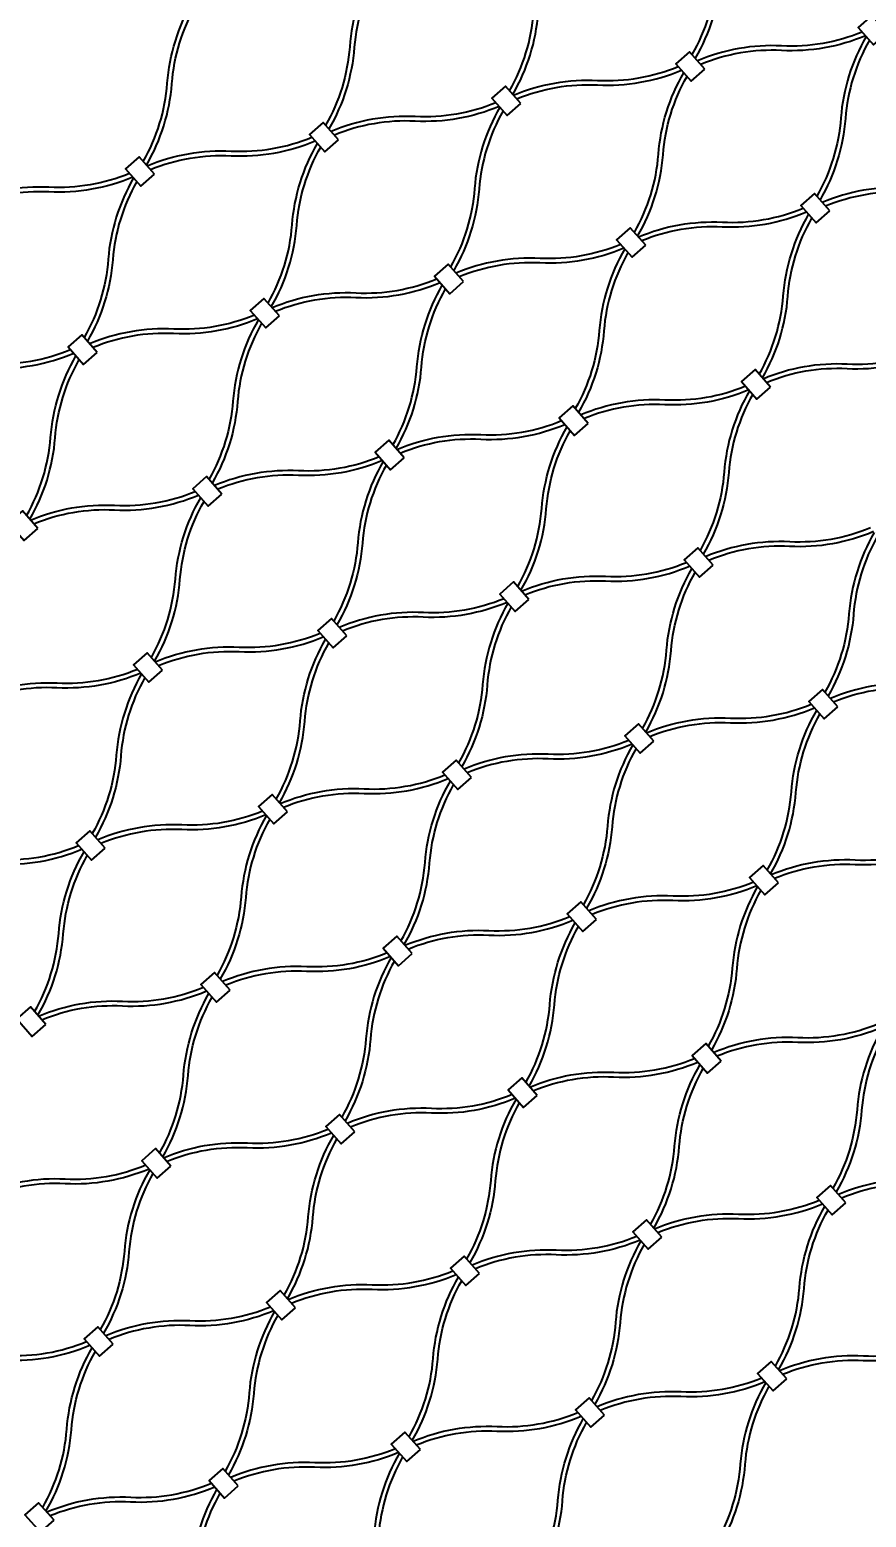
# Model space of a CAD drawing. Header units: millimetres. Extents: x 832728086 to 834530684, y 817551485 to 818349469.
# Drawn here: x 834423199.6 to 834423475.2, y 817821144.7 to 817821635 of the extents above; entities that cross this region are included whole.
import ezdxf

# ---------------------------------------------------------------- set-up
doc = ezdxf.new("R2010")
doc.units = ezdxf.units.MM
doc.header["$LTSCALE"] = 100
doc.layers.add('DLN030_2', color=1, linetype='Continuous')
doc.layers.add('mesh- l', color=8, linetype='Continuous')
doc.styles.add('Swis721tBT', font='swissl.ttf')
doc.dimstyles.new('INTDIM350', dxfattribs={"dimtxt": 350, "dimasz": 200, "dimexe": 100, "dimexo": 150, "dimgap": 100, "dimtad": 1, "dimdec": 0, "dimzin": 9, "dimdsep": 46, "dimtxsty": 'Swis721tBT', "dimblk": 'OPEN30', "dimcen": -125, "dimclrd": 256, "dimclre": 256, "dimclrt": 2, "dimaunit": 1, "dimadec": 1, "dimazin": 0, "dimtfac": 0.444444, "dimtdec": 0, "dimtix": 1, "dimtmove": 2, "dimatfit": 3, "dimldrblk": 'OPEN30', "dimfxl": 0, "dimtolj": 1, "dimlwd": -1, "dimlwe": -1, "dimarcsym": 0})

# ---------------------------------------------------------------- blocks, each defined once
blk = doc.blocks.new('*D78')
at = {"layer": 'Defpoints', "color": 0}
for p in [(834424049.48, 817822695.36), (834423456.84, 817822182.7, 0.01), (834424222.84, 817821297.19, 0.01)]:
    blk.add_point(p, dxfattribs=at)
at = {"layer": 'DLN030_2', "linetype": 'Continuous'}
for p, q in [((834423570.28, 817822280.84), (834424125.11, 817822760.78)), ((834424815.48, 817821809.84), (834424049.48, 817822695.36)), ((834424336.28, 817821395.32), (834424891.11, 817821875.26))]:
    blk.add_line(p, q, dxfattribs=at)
at = {"layer": 'DLN030_2', "color": 2, "insert": (834424288.83, 817822128.34), "char_height": 175, "attachment_point": 5, "rotation": 130.8608, "style": 'Swis721tBT'}
blk.add_mtext('\\A1;1100 MIN.', dxfattribs=at)
blk = doc.blocks.new('_Open30')
at = {"color": 0, "linetype": 'ByBlock', "lineweight": -2}
for p, q in [((-1, 0.2679), (0, 0)), ((0, 0), (-1, -0.2679)), ((0, 0), (-1, 0))]:
    blk.add_line(p, q, dxfattribs=at)

msp = doc.modelspace()

# ---------------------------------------------------------------- linework, layer by layer
at = {"layer": 'mesh- l'}
for points in [[(834423434.0961, 817821679.4973, 0.05643381), (834423428.4045, 817821666.5513, 0.05608633), (834423425.7417, 817821652.6612, -0.05520174), (834423423.2086, 817821639.3201, -0.05548959), (834423417.8111, 817821626.8604)], [(834423435.1629, 817821678.2851, 0.05541212), (834423429.779, 817821665.837, 0.05509445), (834423427.2517, 817821652.511, -0.0561917), (834423424.5831, 817821638.6059, -0.05650781), (834423418.8777, 817821625.6484)], [(834423357.7299, 817821614.9058, 0.05541212), (834423363.1138, 817821627.354, 0.05509445), (834423365.6411, 817821640.6799, -0.0561917), (834423368.3097, 817821654.5851, -0.05650781), (834423374.0151, 817821667.5425)], [(834423358.7967, 817821613.6936, 0.05643381), (834423364.4883, 817821626.6396, 0.05608633), (834423367.1511, 817821640.5298, -0.05520174), (834423369.6842, 817821653.8708, -0.05548959), (834423375.0817, 817821666.3305)], [(834423313.4029, 817821656.1913, 0.05643381), (834423307.7113, 817821643.2453, 0.05608633), (834423305.0485, 817821629.3551, -0.05520174), (834423302.5154, 817821616.0141, -0.05548959), (834423297.1179, 817821603.5544)], [(834423314.4697, 817821654.9791, 0.05541212), (834423309.0858, 817821642.5309, 0.05509445), (834423306.5585, 817821629.205, -0.0561917), (834423303.8899, 817821615.2998, -0.05650781), (834423298.1845, 817821602.3424)], [(834423237.0367, 817821591.5998, 0.05541212), (834423242.4206, 817821604.0479, 0.05509445), (834423244.9479, 817821617.3739, -0.0561917), (834423247.6165, 817821631.279, -0.05650781), (834423253.3219, 817821644.2365)], [(834423238.1035, 817821590.3876, 0.05643381), (834423243.7951, 817821603.3336, 0.05608633), (834423246.4579, 817821617.2237, -0.05520174), (834423248.991, 817821630.5648, -0.05548959), (834423254.3885, 817821643.0245)], [(834423473.919, 817821634.2479, -0.05541212), (834423460.8877, 817821630.4892, -0.05509445), (834423447.3486, 817821629.6756, 0.0561917), (834423433.2171, 817821628.7953, 0.05650781), (834423419.6397, 817821624.7825)], [(834423474.9858, 817821633.0357, -0.05643381), (834423461.4215, 817821629.0351, -0.05608633), (834423447.3057, 817821628.1588, 0.05520174), (834423433.7509, 817821627.3413, 0.05548959), (834423420.7063, 817821623.5706)], [(834423475.2166, 817821632.7734, 0.05643381), (834423469.525, 817821619.8274, 0.05608633), (834423466.8623, 817821605.9373, -0.05520174), (834423464.3292, 817821592.5962, -0.05548959), (834423458.9316, 817821580.1365)], [(834423476.2834, 817821631.5612, 0.05541212), (834423470.8995, 817821619.1131, 0.05509445), (834423468.3722, 817821605.7871, -0.0561917), (834423465.7036, 817821591.882, -0.05650781), (834423459.9982, 817821578.9246)], [(834423359.0275, 817821613.4314, -0.05643381), (834423372.5918, 817821617.432, -0.05608633), (834423386.7077, 817821618.3083, 0.05520174), (834423400.2625, 817821619.1257, 0.05548959), (834423413.307, 817821622.8964)], [(834423360.0944, 817821612.2192, -0.05541212), (834423373.1257, 817821615.9778, -0.05509445), (834423386.6648, 817821616.7914, 0.0561917), (834423400.7963, 817821617.6717, 0.05650781), (834423414.3736, 817821621.6845)], [(834423398.8504, 817821568.1819, 0.05541212), (834423404.2343, 817821580.6301, 0.05509445), (834423406.7616, 817821593.956, -0.0561917), (834423409.4303, 817821607.8612, -0.05650781), (834423415.1356, 817821620.8186)], [(834423399.9173, 817821566.9697, 0.05643381), (834423405.6089, 817821579.9158, 0.05608633), (834423408.2716, 817821593.8059, -0.05520174), (834423410.8047, 817821607.147, -0.05548959), (834423416.2022, 817821619.6067)], [(834423353.2258, 817821610.9419, -0.05541212), (834423340.1945, 817821607.1832, -0.05509445), (834423326.6554, 817821606.3696, 0.0561917), (834423312.5239, 817821605.4893, 0.05650781), (834423298.9465, 817821601.4765)], [(834423354.2926, 817821609.7296, -0.05643381), (834423340.7283, 817821605.7291, -0.05608633), (834423326.6125, 817821604.8528, 0.05520174), (834423313.0577, 817821604.0353, 0.05548959), (834423300.0131, 817821600.2646)], [(834423354.5234, 817821609.4674, 0.05643381), (834423348.8318, 817821596.5214, 0.05608633), (834423346.1691, 817821582.6312, -0.05520174), (834423343.636, 817821569.2902, -0.05548959), (834423338.2384, 817821556.8305)], [(834423355.5902, 817821608.2552, 0.05541212), (834423350.2063, 817821595.8071, 0.05509445), (834423347.679, 817821582.4811, -0.0561917), (834423345.0104, 817821568.5759, -0.05650781), (834423339.305, 817821555.6185)], [(834423238.3343, 817821590.1253, -0.05643381), (834423251.8986, 817821594.1259, -0.05608633), (834423266.0145, 817821595.0022, 0.05520174), (834423279.5693, 817821595.8197, 0.05548959), (834423292.6138, 817821599.5904)], [(834423239.4012, 817821588.9131, -0.05541212), (834423252.4325, 817821592.6718, -0.05509445), (834423265.9716, 817821593.4854, 0.0561917), (834423280.1031, 817821594.3657, 0.05650781), (834423293.6804, 817821598.3785)], [(834423278.1572, 817821544.8759, 0.05541212), (834423283.5411, 817821557.324, 0.05509445), (834423286.0684, 817821570.65, -0.0561917), (834423288.7371, 817821584.5551, -0.05650781), (834423294.4424, 817821597.5126)], [(834423279.2241, 817821543.6637, 0.05643381), (834423284.9157, 817821556.6097, 0.05608633), (834423287.5784, 817821570.4998, -0.05520174), (834423290.1115, 817821583.8409, -0.05548959), (834423295.509, 817821596.3006)], [(834423232.5326, 817821587.6358, -0.05541212), (834423219.5013, 817821583.8772, -0.05509445), (834423205.9622, 817821583.0635, 0.0561917), (834423191.8307, 817821582.1833, 0.05650781), (834423178.2534, 817821578.1705)], [(834423515.0395, 817821587.524, -0.05541212), (834423502.0082, 817821583.7653, -0.05509445), (834423488.4691, 817821582.9517, 0.0561917), (834423474.3376, 817821582.0715, 0.05650781), (834423460.7603, 817821578.0587)], [(834423233.5994, 817821586.4236, -0.05643381), (834423220.0351, 817821582.423, -0.05608633), (834423205.9193, 817821581.5467, 0.05520174), (834423192.3645, 817821580.7292, 0.05548959), (834423179.3199, 817821576.9586)], [(834423233.8302, 817821586.1614, 0.05643381), (834423228.1386, 817821573.2153, 0.05608633), (834423225.4759, 817821559.3252, -0.05520174), (834423222.9428, 817821545.9841, -0.05548959), (834423217.5452, 817821533.5244)], [(834423234.897, 817821584.9492, 0.05541212), (834423229.5131, 817821572.501, 0.05509445), (834423226.9858, 817821559.1751, -0.0561917), (834423224.3172, 817821545.2699, -0.05650781), (834423218.6118, 817821532.3125)], [(834423516.1063, 817821586.3118, -0.05643381), (834423502.5421, 817821582.3112, -0.05608633), (834423488.4262, 817821581.4349, 0.05520174), (834423474.8714, 817821580.6174, 0.05548959), (834423461.8269, 817821576.8467)], [(834423400.148, 817821566.7075, -0.05643381), (834423413.7123, 817821570.7081, -0.05608633), (834423427.8282, 817821571.5844, 0.05520174), (834423441.383, 817821572.4018, 0.05548959), (834423454.4275, 817821576.1725)], [(834423401.2149, 817821565.4953, -0.05541212), (834423414.2462, 817821569.2539, -0.05509445), (834423427.7853, 817821570.0675, 0.0561917), (834423441.9168, 817821570.9478, 0.05650781), (834423455.4941, 817821574.9606)], [(834423439.9709, 817821521.458, 0.05541212), (834423445.3549, 817821533.9062, 0.05509445), (834423447.8821, 817821547.2321, -0.0561917), (834423450.5508, 817821561.1373, -0.05650781), (834423456.2562, 817821574.0947)], [(834423441.0378, 817821520.2458, 0.05643381), (834423446.7294, 817821533.1919, 0.05608633), (834423449.3921, 817821547.082, -0.05520174), (834423451.9252, 817821560.4231, -0.05548959), (834423457.3228, 817821572.8828)], [(834423394.3463, 817821564.218, -0.05541212), (834423381.315, 817821560.4593, -0.05509445), (834423367.7759, 817821559.6457, 0.0561917), (834423353.6444, 817821558.7654, 0.05650781), (834423340.0671, 817821554.7526)], [(834423395.4131, 817821563.0057, -0.05643381), (834423381.8489, 817821559.0052, -0.05608633), (834423367.733, 817821558.1289, 0.05520174), (834423354.1782, 817821557.3114, 0.05548959), (834423341.1337, 817821553.5407)], [(834423395.6439, 817821562.7435, 0.05643381), (834423389.9523, 817821549.7975, 0.05608633), (834423387.2896, 817821535.9074, -0.05520174), (834423384.7565, 817821522.5663, -0.05548959), (834423379.3589, 817821510.1066)], [(834423396.7108, 817821561.5313, 0.05541212), (834423391.3268, 817821549.0832, 0.05509445), (834423388.7996, 817821535.7572, -0.0561917), (834423386.1309, 817821521.8521, -0.05650781), (834423380.4255, 817821508.8946)], [(834423279.4548, 817821543.4015, -0.05643381), (834423293.0191, 817821547.402, -0.05608633), (834423307.135, 817821548.2783, 0.05520174), (834423320.6898, 817821549.0958, 0.05548959), (834423333.7343, 817821552.8665)], [(834423280.5217, 817821542.1892, -0.05541212), (834423293.553, 817821545.9479, -0.05509445), (834423307.0921, 817821546.7615, 0.0561917), (834423321.2236, 817821547.6418, 0.05650781), (834423334.8009, 817821551.6546)], [(834423319.2777, 817821498.152, 0.05541212), (834423324.6617, 817821510.6002, 0.05509445), (834423327.1889, 817821523.9261, -0.0561917), (834423329.8576, 817821537.8313, -0.05650781), (834423335.563, 817821550.7887)], [(834423320.3446, 817821496.9398, 0.05643381), (834423326.0362, 817821509.8858, 0.05608633), (834423328.6989, 817821523.776, -0.05520174), (834423331.232, 817821537.117, -0.05548959), (834423336.6296, 817821549.5767)], [(834423273.6531, 817821540.9119, -0.05541212), (834423260.6218, 817821537.1533, -0.05509445), (834423247.0827, 817821536.3397, 0.0561917), (834423232.9512, 817821535.4594, 0.05650781), (834423219.3739, 817821531.4466)], [(834423274.7199, 817821539.6997, -0.05643381), (834423261.1557, 817821535.6991, -0.05608633), (834423247.0398, 817821534.8228, 0.05520174), (834423233.485, 817821534.0054, 0.05548959), (834423220.4405, 817821530.2347)], [(834423274.9507, 817821539.4375, 0.05643381), (834423269.2591, 817821526.4915, 0.05608633), (834423266.5964, 817821512.6013, -0.05520174), (834423264.0633, 817821499.2603, -0.05548959), (834423258.6657, 817821486.8006)], [(834423276.0176, 817821538.2253, 0.05541212), (834423270.6336, 817821525.7771, 0.05509445), (834423268.1064, 817821512.4512, -0.0561917), (834423265.4377, 817821498.546, -0.05650781), (834423259.7323, 817821485.5886)], [(834423158.7616, 817821520.0954, -0.05643381), (834423172.3259, 817821524.096, -0.05608633), (834423186.4418, 817821524.9723, 0.05520174), (834423199.9966, 817821525.7898, 0.05548959), (834423213.0411, 817821529.5605)], [(834423441.2685, 817821519.9836, -0.05643381), (834423454.8328, 817821523.9842, -0.05608633), (834423468.9487, 817821524.8605, 0.05520174), (834423482.5035, 817821525.678, 0.05548959), (834423495.548, 817821529.4487)], [(834423159.8285, 817821518.8832, -0.05541212), (834423172.8598, 817821522.6419, -0.05509445), (834423186.3989, 817821523.4555, 0.0561917), (834423200.5304, 817821524.3357, 0.05650781), (834423214.1077, 817821528.3485)], [(834423198.5845, 817821474.846, 0.05541212), (834423203.9685, 817821487.2941, 0.05509445), (834423206.4957, 817821500.6201, -0.0561917), (834423209.1644, 817821514.5252, -0.05650781), (834423214.8698, 817821527.4826)], [(834423199.6514, 817821473.6338, 0.05643381), (834423205.343, 817821486.5798, 0.05608633), (834423208.0057, 817821500.4699, -0.05520174), (834423210.5388, 817821513.811, -0.05548959), (834423215.9364, 817821526.2707)], [(834423442.3354, 817821518.7714, -0.05541212), (834423455.3667, 817821522.53, -0.05509445), (834423468.9058, 817821523.3437, 0.0561917), (834423483.0373, 817821524.2239, 0.05650781), (834423496.6146, 817821528.2367)], [(834423435.4668, 817821517.4941, -0.05541212), (834423422.4355, 817821513.7354, -0.05509445), (834423408.8964, 817821512.9218, 0.0561917), (834423394.7649, 817821512.0415, 0.05650781), (834423381.1876, 817821508.0287)], [(834423436.5337, 817821516.2819, -0.05643381), (834423422.9694, 817821512.2813, -0.05608633), (834423408.8535, 817821511.405, 0.05520174), (834423395.2987, 817821510.5875, 0.05548959), (834423382.2542, 817821506.8168)], [(834423436.7644, 817821516.0196, 0.05643381), (834423431.0728, 817821503.0736, 0.05608633), (834423428.4101, 817821489.1835, -0.05520174), (834423425.877, 817821475.8424, -0.05548959), (834423420.4795, 817821463.3827)], [(834423437.8313, 817821514.8074, 0.05541212), (834423432.4474, 817821502.3593, 0.05509445), (834423429.9201, 817821489.0333, -0.0561917), (834423427.2514, 817821475.1282, -0.05650781), (834423421.5461, 817821462.1708)], [(834423320.5754, 817821496.6776, -0.05643381), (834423334.1396, 817821500.6781, -0.05608633), (834423348.2555, 817821501.5545, 0.05520174), (834423361.8103, 817821502.3719, 0.05548959), (834423374.8548, 817821506.1426)], [(834423321.6422, 817821495.4653, -0.05541212), (834423334.6735, 817821499.224, -0.05509445), (834423348.2126, 817821500.0376, 0.0561917), (834423362.3441, 817821500.9179, 0.05650781), (834423375.9214, 817821504.9307)], [(834423360.3983, 817821451.4281, 0.05541212), (834423365.7822, 817821463.8763, 0.05509445), (834423368.3095, 817821477.2022, -0.0561917), (834423370.9781, 817821491.1074, -0.05650781), (834423376.6835, 817821504.0648)], [(834423361.4651, 817821450.2159, 0.05643381), (834423367.1567, 817821463.1619, 0.05608633), (834423369.8194, 817821477.0521, -0.05520174), (834423372.3525, 817821490.3932, -0.05548959), (834423377.7501, 817821502.8528)], [(834423314.7736, 817821494.1881, -0.05541212), (834423301.7423, 817821490.4294, -0.05509445), (834423288.2032, 817821489.6158, 0.0561917), (834423274.0717, 817821488.7355, 0.05650781), (834423260.4944, 817821484.7227)], [(834423315.8405, 817821492.9758, -0.05643381), (834423302.2762, 817821488.9753, -0.05608633), (834423288.1603, 817821488.0989, 0.05520174), (834423274.6055, 817821487.2815, 0.05548959), (834423261.561, 817821483.5108)], [(834423316.0712, 817821492.7136, 0.05643381), (834423310.3796, 817821479.7676, 0.05608633), (834423307.7169, 817821465.8774, -0.05520174), (834423305.1838, 817821452.5364, -0.05548959), (834423299.7863, 817821440.0767)], [(834423317.1381, 817821491.5014, 0.05541212), (834423311.7542, 817821479.0533, 0.05509445), (834423309.2269, 817821465.7273, -0.0561917), (834423306.5582, 817821451.8221, -0.05650781), (834423300.8529, 817821438.8647)], [(834423199.8822, 817821473.3715, -0.05643381), (834423213.4464, 817821477.3721, -0.05608633), (834423227.5623, 817821478.2484, 0.05520174), (834423241.1171, 817821479.0659, 0.05548959), (834423254.1616, 817821482.8366)], [(834423200.949, 817821472.1593, -0.05541212), (834423213.9803, 817821475.918, -0.05509445), (834423227.5194, 817821476.7316, 0.0561917), (834423241.6509, 817821477.6119, 0.05650781), (834423255.2282, 817821481.6247)], [(834423239.7051, 817821428.1221, 0.05541212), (834423245.089, 817821440.5702, 0.05509445), (834423247.6163, 817821453.8962, -0.0561917), (834423250.2849, 817821467.8013, -0.05650781), (834423255.9903, 817821480.7588)], [(834423240.7719, 817821426.9099, 0.05643381), (834423246.4635, 817821439.8559, 0.05608633), (834423249.1262, 817821453.746, -0.05520174), (834423251.6593, 817821467.0871, -0.05548959), (834423257.0569, 817821479.5468)], [(834423476.5873, 817821470.7702, -0.05541212), (834423463.556, 817821467.0115, -0.05509445), (834423450.0169, 817821466.1979, 0.0561917), (834423435.8854, 817821465.3177, 0.05650781), (834423422.3081, 817821461.3049)], [(834423477.6542, 817821469.558, -0.05643381), (834423464.0899, 817821465.5574, -0.05608633), (834423449.974, 817821464.6811, 0.05520174), (834423436.4192, 817821463.8636, 0.05548959), (834423423.3747, 817821460.0929)], [(834423477.885, 817821469.2958, 0.05643381), (834423472.1934, 817821456.3497, 0.05608633), (834423469.5306, 817821442.4596, -0.05520174), (834423466.9975, 817821429.1185, -0.05548959), (834423461.6, 817821416.6588)], [(834423478.9518, 817821468.0835, 0.05541212), (834423473.5679, 817821455.6354, 0.05509445), (834423471.0406, 817821442.3094, -0.0561917), (834423468.372, 817821428.4043, -0.05650781), (834423462.6666, 817821415.4469)], [(834423361.6959, 817821449.9537, -0.05643381), (834423375.2602, 817821453.9543, -0.05608633), (834423389.376, 817821454.8306, 0.05520174), (834423402.9308, 817821455.648, 0.05548959), (834423415.9753, 817821459.4187)], [(834423362.7627, 817821448.7415, -0.05541212), (834423375.794, 817821452.5001, -0.05509445), (834423389.3331, 817821453.3137, 0.0561917), (834423403.4646, 817821454.194, 0.05650781), (834423417.0419, 817821458.2068)], [(834423401.5188, 817821404.7042, 0.05541212), (834423406.9027, 817821417.1524, 0.05509445), (834423409.43, 817821430.4783, -0.0561917), (834423412.0986, 817821444.3835, -0.05650781), (834423417.804, 817821457.3409)], [(834423402.5856, 817821403.492, 0.05643381), (834423408.2772, 817821416.4381, 0.05608633), (834423410.94, 817821430.3282, -0.05520174), (834423413.4731, 817821443.6693, -0.05548959), (834423418.8706, 817821456.129)], [(834423355.8941, 817821447.4642, -0.05541212), (834423342.8628, 817821443.7055, -0.05509445), (834423329.3237, 817821442.8919, 0.0561917), (834423315.1922, 817821442.0116, 0.05650781), (834423301.6149, 817821437.9988)], [(834423356.961, 817821446.2519, -0.05643381), (834423343.3967, 817821442.2514, -0.05608633), (834423329.2808, 817821441.3751, 0.05520174), (834423315.726, 817821440.5576, 0.05548959), (834423302.6815, 817821436.7869)], [(834423357.1918, 817821445.9897, 0.05643381), (834423351.5002, 817821433.0437, 0.05608633), (834423348.8374, 817821419.1536, -0.05520174), (834423346.3043, 817821405.8125, -0.05548959), (834423340.9068, 817821393.3528)], [(834423358.2586, 817821444.7775, 0.05541212), (834423352.8747, 817821432.3294, 0.05509445), (834423350.3474, 817821419.0034, -0.0561917), (834423347.6788, 817821405.0983, -0.05650781), (834423341.9734, 817821392.1408)], [(834423241.0027, 817821426.6477, -0.05643381), (834423254.567, 817821430.6482, -0.05608633), (834423268.6828, 817821431.5245, 0.05520174), (834423282.2376, 817821432.342, 0.05548959), (834423295.2821, 817821436.1127)], [(834423242.0695, 817821425.4354, -0.05541212), (834423255.1008, 817821429.1941, -0.05509445), (834423268.6399, 817821430.0077, 0.0561917), (834423282.7714, 817821430.888, 0.05650781), (834423296.3487, 817821434.9008)], [(834423280.8256, 817821381.3982, 0.05541212), (834423286.2095, 817821393.8463, 0.05509445), (834423288.7368, 817821407.1723, -0.0561917), (834423291.4054, 817821421.0775, -0.05650781), (834423297.1108, 817821434.0349)], [(834423281.8924, 817821380.186, 0.05643381), (834423287.584, 817821393.132, 0.05608633), (834423290.2468, 817821407.0222, -0.05520174), (834423292.7799, 817821420.3632, -0.05548959), (834423298.1774, 817821432.8229)], [(834423235.2009, 817821424.1581, -0.05541212), (834423222.1696, 817821420.3995, -0.05509445), (834423208.6305, 817821419.5859, 0.0561917), (834423194.499, 817821418.7056, 0.05650781), (834423180.9217, 817821414.6928)], [(834423236.2678, 817821422.9459, -0.05643381), (834423222.7035, 817821418.9453, -0.05608633), (834423208.5876, 817821418.069, 0.05520174), (834423195.0328, 817821417.2516, 0.05548959), (834423181.9883, 817821413.4809)], [(834423236.4986, 817821422.6837, 0.05643381), (834423230.807, 817821409.7377, 0.05608633), (834423228.1442, 817821395.8475, -0.05520174), (834423225.6111, 817821382.5064, -0.05548959), (834423220.2136, 817821370.0468)], [(834423237.5654, 817821421.4715, 0.05541212), (834423232.1815, 817821409.0233, 0.05509445), (834423229.6542, 817821395.6974, -0.0561917), (834423226.9856, 817821381.7922, -0.05650781), (834423221.2802, 817821368.8348)], [(834423517.7079, 817821424.0463, -0.05541212), (834423504.6765, 817821420.2877, -0.05509445), (834423491.1375, 817821419.474, 0.0561917), (834423477.0059, 817821418.5938, 0.05650781), (834423463.4286, 817821414.581)], [(834423518.7747, 817821422.8341, -0.05643381), (834423505.2104, 817821418.8335, -0.05608633), (834423491.0946, 817821417.9572, 0.05520174), (834423477.5397, 817821417.1397, 0.05548959), (834423464.4952, 817821413.369)], [(834423402.8164, 817821403.2298, -0.05643381), (834423416.3807, 817821407.2304, -0.05608633), (834423430.4965, 817821408.1067, 0.05520174), (834423444.0514, 817821408.9242, 0.05548959), (834423457.0959, 817821412.6948)], [(834423403.8832, 817821402.0176, -0.05541212), (834423416.9146, 817821405.7762, -0.05509445), (834423430.4536, 817821406.5899, 0.0561917), (834423444.5852, 817821407.4701, 0.05650781), (834423458.1625, 817821411.4829)], [(834423442.6393, 817821357.9804, 0.05541212), (834423448.0232, 817821370.4285, 0.05509445), (834423450.5505, 817821383.7545, -0.0561917), (834423453.2191, 817821397.6596, -0.05650781), (834423458.9245, 817821410.617)], [(834423443.7061, 817821356.7681, 0.05643381), (834423449.3977, 817821369.7142, 0.05608633), (834423452.0605, 817821383.6043, -0.05520174), (834423454.5936, 817821396.9454, -0.05548959), (834423459.9911, 817821409.4051)], [(834423397.0147, 817821400.7403, -0.05541212), (834423383.9833, 817821396.9816, -0.05509445), (834423370.4443, 817821396.168, 0.0561917), (834423356.3127, 817821395.2877, 0.05650781), (834423342.7354, 817821391.2749)], [(834423398.0815, 817821399.5281, -0.05643381), (834423384.5172, 817821395.5275, -0.05608633), (834423370.4014, 817821394.6512, 0.05520174), (834423356.8465, 817821393.8337, 0.05548959), (834423343.802, 817821390.063)], [(834423398.3123, 817821399.2658, 0.05643381), (834423392.6207, 817821386.3198, 0.05608633), (834423389.9579, 817821372.4297, -0.05520174), (834423387.4248, 817821359.0886, -0.05548959), (834423382.0273, 817821346.6289)], [(834423399.3791, 817821398.0536, 0.05541212), (834423393.9952, 817821385.6055, 0.05509445), (834423391.4679, 817821372.2795, -0.0561917), (834423388.7993, 817821358.3744, -0.05650781), (834423383.0939, 817821345.417)], [(834423282.1232, 817821379.9238, -0.05643381), (834423295.6875, 817821383.9243, -0.05608633), (834423309.8033, 817821384.8007, 0.05520174), (834423323.3582, 817821385.6181, 0.05548959), (834423336.4027, 817821389.3888)], [(834423283.19, 817821378.7115, -0.05541212), (834423296.2214, 817821382.4702, -0.05509445), (834423309.7604, 817821383.2838, 0.0561917), (834423323.892, 817821384.1641, 0.05650781), (834423337.4693, 817821388.1769)], [(834423321.9461, 817821334.6743, 0.05541212), (834423327.33, 817821347.1225, 0.05509445), (834423329.8573, 817821360.4484, -0.0561917), (834423332.5259, 817821374.3536, -0.05650781), (834423338.2313, 817821387.311)], [(834423323.0129, 817821333.4621, 0.05643381), (834423328.7045, 817821346.4081, 0.05608633), (834423331.3673, 817821360.2983, -0.05520174), (834423333.9004, 817821373.6393, -0.05548959), (834423339.2979, 817821386.099)], [(834423276.3215, 817821377.4343, -0.05541212), (834423263.2901, 817821373.6756, -0.05509445), (834423249.7511, 817821372.862, 0.0561917), (834423235.6196, 817821371.9817, 0.05650781), (834423222.0422, 817821367.9689)], [(834423277.3883, 817821376.222, -0.05643381), (834423263.824, 817821372.2215, -0.05608633), (834423249.7082, 817821371.3451, 0.05520174), (834423236.1533, 817821370.5277, 0.05548959), (834423223.1088, 817821366.757)], [(834423277.6191, 817821375.9598, 0.05643381), (834423271.9275, 817821363.0138, 0.05608633), (834423269.2647, 817821349.1236, -0.05520174), (834423266.7316, 817821335.7826, -0.05548959), (834423261.3341, 817821323.3229)], [(834423278.6859, 817821374.7476, 0.05541212), (834423273.302, 817821362.2994, 0.05509445), (834423270.7747, 817821348.9735, -0.0561917), (834423268.1061, 817821335.0683, -0.05650781), (834423262.4007, 817821322.1109)], [(834423161.43, 817821356.6177, -0.05643381), (834423174.9943, 817821360.6183, -0.05608633), (834423189.1102, 817821361.4946, 0.05520174), (834423202.665, 817821362.3121, 0.05548959), (834423215.7095, 817821366.0828)], [(834423162.4968, 817821355.4055, -0.05541212), (834423175.5282, 817821359.1642, -0.05509445), (834423189.0672, 817821359.9778, 0.0561917), (834423203.1988, 817821360.8581, 0.05650781), (834423216.7761, 817821364.8709)], [(834423201.2529, 817821311.3683, 0.05541212), (834423206.6368, 817821323.8164, 0.05509445), (834423209.1641, 817821337.1424, -0.0561917), (834423211.8327, 817821351.0475, -0.05650781), (834423217.5381, 817821364.005)], [(834423202.3197, 817821310.1561, 0.05643381), (834423208.0113, 817821323.1021, 0.05608633), (834423210.6741, 817821336.9922, -0.05520174), (834423213.2072, 817821350.3333, -0.05548959), (834423218.6047, 817821362.793)], [(834423443.9369, 817821356.5059, -0.05643381), (834423457.5012, 817821360.5065, -0.05608633), (834423471.6171, 817821361.3828, 0.05520174), (834423485.1719, 817821362.2003, 0.05548959), (834423498.2164, 817821365.971)], [(834423445.0038, 817821355.2937, -0.05541212), (834423458.0351, 817821359.0523, -0.05509445), (834423471.5742, 817821359.866, 0.0561917), (834423485.7057, 817821360.7462, 0.05650781), (834423499.283, 817821364.759)], [(834423438.1352, 817821354.0164, -0.05541212), (834423425.1039, 817821350.2577, -0.05509445), (834423411.5648, 817821349.4441, 0.0561917), (834423397.4333, 817821348.5639, 0.05650781), (834423383.856, 817821344.5511)], [(834423439.202, 817821352.8042, -0.05643381), (834423425.6377, 817821348.8036, -0.05608633), (834423411.5219, 817821347.9273, 0.05520174), (834423397.9671, 817821347.1098, 0.05548959), (834423384.9226, 817821343.3391)], [(834423439.4328, 817821352.542, 0.05643381), (834423433.7412, 817821339.5959, 0.05608633), (834423431.0785, 817821325.7058, -0.05520174), (834423428.5454, 817821312.3647, -0.05548959), (834423423.1478, 817821299.905)], [(834423440.4996, 817821351.3297, 0.05541212), (834423435.1157, 817821338.8816, 0.05509445), (834423432.5884, 817821325.5556, -0.0561917), (834423429.9198, 817821311.6505, -0.05650781), (834423424.2144, 817821298.6931)], [(834423323.2437, 817821333.1999, -0.05643381), (834423336.808, 817821337.2005, -0.05608633), (834423350.9239, 817821338.0768, 0.05520174), (834423364.4787, 817821338.8942, 0.05548959), (834423377.5232, 817821342.6649)], [(834423324.3106, 817821331.9877, -0.05541212), (834423337.3419, 817821335.7463, -0.05509445), (834423350.881, 817821336.5599, 0.0561917), (834423365.0125, 817821337.4402, 0.05650781), (834423378.5898, 817821341.453)], [(834423363.0666, 817821287.9504, 0.05541212), (834423368.4505, 817821300.3986, 0.05509445), (834423370.9778, 817821313.7245, -0.0561917), (834423373.6465, 817821327.6297, -0.05650781), (834423379.3518, 817821340.5871)], [(834423364.1335, 817821286.7382, 0.05643381), (834423369.8251, 817821299.6843, 0.05608633), (834423372.4878, 817821313.5744, -0.05520174), (834423375.0209, 817821326.9155, -0.05548959), (834423380.4184, 817821339.3752)], [(834423317.442, 817821330.7104, -0.05541212), (834423304.4107, 817821326.9517, -0.05509445), (834423290.8716, 817821326.1381, 0.0561917), (834423276.7401, 817821325.2578, 0.05650781), (834423263.1628, 817821321.245)], [(834423318.5088, 817821329.4981, -0.05643381), (834423304.9445, 817821325.4976, -0.05608633), (834423290.8287, 817821324.6213, 0.05520174), (834423277.2739, 817821323.8038, 0.05548959), (834423264.2294, 817821320.0331)], [(834423318.7396, 817821329.2359, 0.05643381), (834423313.048, 817821316.2899, 0.05608633), (834423310.3853, 817821302.3998, -0.05520174), (834423307.8522, 817821289.0587, -0.05548959), (834423302.4546, 817821276.599)], [(834423319.8064, 817821328.0237, 0.05541212), (834423314.4225, 817821315.5756, 0.05509445), (834423311.8952, 817821302.2496, -0.0561917), (834423309.2266, 817821288.3445, -0.05650781), (834423303.5212, 817821275.387)], [(834423202.5505, 817821309.8939, -0.05643381), (834423216.1148, 817821313.8944, -0.05608633), (834423230.2307, 817821314.7707, 0.05520174), (834423243.7855, 817821315.5882, 0.05548959), (834423256.83, 817821319.3589)], [(834423203.6174, 817821308.6816, -0.05541212), (834423216.6487, 817821312.4403, -0.05509445), (834423230.1878, 817821313.2539, 0.0561917), (834423244.3193, 817821314.1342, 0.05650781), (834423257.8966, 817821318.147)], [(834423242.3734, 817821264.6444, 0.05541212), (834423247.7573, 817821277.0925, 0.05509445), (834423250.2846, 817821290.4185, -0.0561917), (834423252.9533, 817821304.3237, -0.05650781), (834423258.6586, 817821317.2811)], [(834423243.4403, 817821263.4322, 0.05643381), (834423249.1319, 817821276.3782, 0.05608633), (834423251.7946, 817821290.2684, -0.05520174), (834423254.3277, 817821303.6094, -0.05548959), (834423259.7252, 817821316.0691)], [(834423479.2557, 817821307.2925, -0.05541212), (834423466.2244, 817821303.5338, -0.05509445), (834423452.6853, 817821302.7202, 0.0561917), (834423438.5538, 817821301.84, 0.05650781), (834423424.9765, 817821297.8272)], [(834423480.3225, 817821306.0803, -0.05643381), (834423466.7583, 817821302.0797, -0.05608633), (834423452.6424, 817821301.2034, 0.05520174), (834423439.0876, 817821300.3859, 0.05548959), (834423426.0431, 817821296.6152)], [(834423480.5533, 817821305.8181, 0.05643381), (834423474.8617, 817821292.872, 0.05608633), (834423472.199, 817821278.9819, -0.05520174), (834423469.6659, 817821265.6408, -0.05548959), (834423464.2683, 817821253.1811)], [(834423481.6202, 817821304.6058, 0.05541212), (834423476.2362, 817821292.1577, 0.05509445), (834423473.709, 817821278.8317, -0.0561917), (834423471.0403, 817821264.9266, -0.05650781), (834423465.3349, 817821251.9692)], [(834423364.3642, 817821286.476, -0.05643381), (834423377.9285, 817821290.4766, -0.05608633), (834423392.0444, 817821291.3529, 0.05520174), (834423405.5992, 817821292.1704, 0.05548959), (834423418.6437, 817821295.941)], [(834423365.4311, 817821285.2638, -0.05541212), (834423378.4624, 817821289.0224, -0.05509445), (834423392.0015, 817821289.8361, 0.0561917), (834423406.133, 817821290.7163, 0.05650781), (834423419.7103, 817821294.7291)], [(834423404.1871, 817821241.2265, 0.05541212), (834423409.5711, 817821253.6747, 0.05509445), (834423412.0983, 817821267.0007, -0.0561917), (834423414.767, 817821280.9058, -0.05650781), (834423420.4724, 817821293.8632)], [(834423405.254, 817821240.0143, 0.05643381), (834423410.9456, 817821252.9604, 0.05608633), (834423413.6083, 817821266.8505, -0.05520174), (834423416.1414, 817821280.1916, -0.05548959), (834423421.539, 817821292.6513)], [(834423358.5625, 817821283.9865, -0.05541212), (834423345.5312, 817821280.2278, -0.05509445), (834423331.9921, 817821279.4142, 0.0561917), (834423317.8606, 817821278.5339, 0.05650781), (834423304.2833, 817821274.5211)], [(834423359.6294, 817821282.7743, -0.05643381), (834423346.0651, 817821278.7737, -0.05608633), (834423331.9492, 817821277.8974, 0.05520174), (834423318.3944, 817821277.0799, 0.05548959), (834423305.3499, 817821273.3092)], [(834423359.8601, 817821282.512, 0.05643381), (834423354.1685, 817821269.566, 0.05608633), (834423351.5058, 817821255.6759, -0.05520174), (834423348.9727, 817821242.3348, -0.05548959), (834423343.5751, 817821229.8751)], [(834423360.927, 817821281.2998, 0.05541212), (834423355.543, 817821268.8517, 0.05509445), (834423353.0158, 817821255.5257, -0.0561917), (834423350.3471, 817821241.6206, -0.05650781), (834423344.6417, 817821228.6632)], [(834423243.671, 817821263.17, -0.05643381), (834423257.2353, 817821267.1705, -0.05608633), (834423271.3512, 817821268.0468, 0.05520174), (834423284.906, 817821268.8643, 0.05548959), (834423297.9505, 817821272.635)], [(834423244.7379, 817821261.9577, -0.05541212), (834423257.7692, 817821265.7164, -0.05509445), (834423271.3083, 817821266.53, 0.0561917), (834423285.4398, 817821267.4103, 0.05650781), (834423299.0171, 817821271.4231)], [(834423283.4939, 817821217.9205, 0.05541212), (834423288.8779, 817821230.3687, 0.05509445), (834423291.4051, 817821243.6946, -0.0561917), (834423294.0738, 817821257.5998, -0.05650781), (834423299.7792, 817821270.5572)], [(834423284.5608, 817821216.7083, 0.05643381), (834423290.2524, 817821229.6543, 0.05608633), (834423292.9151, 817821243.5445, -0.05520174), (834423295.4482, 817821256.8855, -0.05548959), (834423300.8458, 817821269.3452)], [(834423237.8693, 817821260.6804, -0.05541212), (834423224.838, 817821256.9218, -0.05509445), (834423211.2989, 817821256.1082, 0.0561917), (834423197.1674, 817821255.2279, 0.05650781), (834423183.5901, 817821251.2151)], [(834423238.9362, 817821259.4682, -0.05643381), (834423225.3719, 817821255.4676, -0.05608633), (834423211.256, 817821254.5913, 0.05520174), (834423197.7012, 817821253.7739, 0.05548959), (834423184.6567, 817821250.0032)], [(834423239.1669, 817821259.206, 0.05643381), (834423233.4753, 817821246.26, 0.05608633), (834423230.8126, 817821232.3698, -0.05520174), (834423228.2795, 817821219.0288, -0.05548959), (834423222.882, 817821206.5691)], [(834423520.3762, 817821260.5686, -0.05541212), (834423507.3449, 817821256.81, -0.05509445), (834423493.8058, 817821255.9963, 0.0561917), (834423479.6743, 817821255.1161, 0.05650781), (834423466.097, 817821251.1033)], [(834423521.4431, 817821259.3564, -0.05643381), (834423507.8788, 817821255.3558, -0.05608633), (834423493.7629, 817821254.4795, 0.05520174), (834423480.2081, 817821253.662, 0.05548959), (834423467.1636, 817821249.8913)], [(834423240.2338, 817821257.9938, 0.05541212), (834423234.8498, 817821245.5456, 0.05509445), (834423232.3226, 817821232.2197, -0.0561917), (834423229.6539, 817821218.3145, -0.05650781), (834423223.9485, 817821205.3571)], [(834423405.4848, 817821239.7521, -0.05643381), (834423419.049, 817821243.7527, -0.05608633), (834423433.1649, 817821244.629, 0.05520174), (834423446.7197, 817821245.4465, 0.05548959), (834423459.7642, 817821249.2172)], [(834423406.5516, 817821238.5399, -0.05541212), (834423419.5829, 817821242.2985, -0.05509445), (834423433.122, 817821243.1122, 0.0561917), (834423447.2535, 817821243.9924, 0.05650781), (834423460.8308, 817821248.0052)], [(834423445.3077, 817821194.5027, 0.05541212), (834423450.6916, 817821206.9508, 0.05509445), (834423453.2189, 817821220.2768, -0.0561917), (834423455.8875, 817821234.1819, -0.05650781), (834423461.5929, 817821247.1393)], [(834423446.3745, 817821193.2904, 0.05643381), (834423452.0661, 817821206.2365, 0.05608633), (834423454.7288, 817821220.1266, -0.05520174), (834423457.2619, 817821233.4677, -0.05548959), (834423462.6595, 817821245.9274)], [(834423399.683, 817821237.2626, -0.05541212), (834423386.6517, 817821233.5039, -0.05509445), (834423373.1126, 817821232.6903, 0.0561917), (834423358.9811, 817821231.8101, 0.05650781), (834423345.4038, 817821227.7973)], [(834423400.7499, 817821236.0504, -0.05643381), (834423387.1856, 817821232.0498, -0.05608633), (834423373.0697, 817821231.1735, 0.05520174), (834423359.5149, 817821230.356, 0.05548959), (834423346.4704, 817821226.5853)], [(834423400.9806, 817821235.7881, 0.05643381), (834423395.289, 817821222.8421, 0.05608633), (834423392.6263, 817821208.952, -0.05520174), (834423390.0932, 817821195.6109, -0.05548959), (834423384.6957, 817821183.1512)], [(834423402.0475, 817821234.5759, 0.05541212), (834423396.6636, 817821222.1278, 0.05509445), (834423394.1363, 817821208.8018, -0.0561917), (834423391.4676, 817821194.8967, -0.05650781), (834423385.7623, 817821181.9393)], [(834423284.7916, 817821216.4461, -0.05643381), (834423298.3558, 817821220.4467, -0.05608633), (834423312.4717, 817821221.323, 0.05520174), (834423326.0265, 817821222.1404, 0.05548959), (834423339.071, 817821225.9111)], [(834423285.8584, 817821215.2339, -0.05541212), (834423298.8897, 817821218.9925, -0.05509445), (834423312.4288, 817821219.8061, 0.0561917), (834423326.5603, 817821220.6864, 0.05650781), (834423340.1376, 817821224.6992)], [(834423324.6145, 817821171.1966, 0.05541212), (834423329.9984, 817821183.6448, 0.05509445), (834423332.5257, 817821196.9707, -0.0561917), (834423335.1943, 817821210.8759, -0.05650781), (834423340.8997, 817821223.8333)], [(834423325.6813, 817821169.9844, 0.05643381), (834423331.3729, 817821182.9305, 0.05608633), (834423334.0356, 817821196.8206, -0.05520174), (834423336.5687, 817821210.1617, -0.05548959), (834423341.9663, 817821222.6214)], [(834423278.9898, 817821213.9566, -0.05541212), (834423265.9585, 817821210.1979, -0.05509445), (834423252.4194, 817821209.3843, 0.0561917), (834423238.2879, 817821208.504, 0.05650781), (834423224.7106, 817821204.4912)], [(834423280.0567, 817821212.7443, -0.05643381), (834423266.4924, 817821208.7438, -0.05608633), (834423252.3765, 817821207.8675, 0.05520174), (834423238.8217, 817821207.05, 0.05548959), (834423225.7772, 817821203.2793)], [(834423280.2874, 817821212.4821, 0.05643381), (834423274.5958, 817821199.5361, 0.05608633), (834423271.9331, 817821185.646, -0.05520174), (834423269.4, 817821172.3049, -0.05548959), (834423264.0025, 817821159.8452)], [(834423281.3543, 817821211.2699, 0.05541212), (834423275.9704, 817821198.8218, 0.05509445), (834423273.4431, 817821185.4958, -0.0561917), (834423270.7744, 817821171.5906, -0.05650781), (834423265.0691, 817821158.6332)], [(834423164.0984, 817821193.14, -0.05643381), (834423177.6626, 817821197.1406, -0.05608633), (834423191.7785, 817821198.0169, 0.05520174), (834423205.3333, 817821198.8344, 0.05548959), (834423218.3778, 817821202.6051)], [(834423165.1652, 817821191.9278, -0.05541212), (834423178.1965, 817821195.6865, -0.05509445), (834423191.7356, 817821196.5001, 0.0561917), (834423205.8671, 817821197.3804, 0.05650781), (834423219.4444, 817821201.3932)], [(834423203.9213, 817821147.8906, 0.05541212), (834423209.3052, 817821160.3387, 0.05509445), (834423211.8325, 817821173.6647, -0.0561917), (834423214.5011, 817821187.5698, -0.05650781), (834423220.2065, 817821200.5273)], [(834423446.6053, 817821193.0282, -0.05643381), (834423460.1696, 817821197.0288, -0.05608633), (834423474.2854, 817821197.9051, 0.05520174), (834423487.8402, 817821198.7226, 0.05548959), (834423500.8848, 817821202.4933)], [(834423447.6721, 817821191.816, -0.05541212), (834423460.7034, 817821195.5747, -0.05509445), (834423474.2425, 817821196.3883, 0.0561917), (834423488.374, 817821197.2685, 0.05650781), (834423501.9513, 817821201.2813)], [(834423204.9881, 817821146.6784, 0.05643381), (834423210.6797, 817821159.6244, 0.05608633), (834423213.3424, 817821173.5145, -0.05520174), (834423215.8755, 817821186.8556, -0.05548959), (834423221.2731, 817821199.3153)], [(834423440.8035, 817821190.5387, -0.05541212), (834423427.7722, 817821186.78, -0.05509445), (834423414.2331, 817821185.9664, 0.0561917), (834423400.1016, 817821185.0862, 0.05650781), (834423386.5243, 817821181.0734)], [(834423441.8704, 817821189.3265, -0.05643381), (834423428.3061, 817821185.3259, -0.05608633), (834423414.1902, 817821184.4496, 0.05520174), (834423400.6354, 817821183.6321, 0.05548959), (834423387.5909, 817821179.8614)], [(834423442.1012, 817821189.0643, 0.05643381), (834423436.4096, 817821176.1182, 0.05608633), (834423433.7468, 817821162.2281, -0.05520174), (834423431.2137, 817821148.887, -0.05548959), (834423425.8162, 817821136.4273)], [(834423443.168, 817821187.852, 0.05541212), (834423437.7841, 817821175.4039, 0.05509445), (834423435.2568, 817821162.0779, -0.0561917), (834423432.5882, 817821148.1728, -0.05650781), (834423426.8828, 817821135.2154)], [(834423325.9121, 817821169.7222, -0.05643381), (834423339.4764, 817821173.7228, -0.05608633), (834423353.5922, 817821174.5991, 0.05520174), (834423367.147, 817821175.4166, 0.05548959), (834423380.1916, 817821179.1872)], [(834423326.9789, 817821168.51, -0.05541212), (834423340.0102, 817821172.2686, -0.05509445), (834423353.5493, 817821173.0822, 0.0561917), (834423367.6808, 817821173.9625, 0.05650781), (834423381.2582, 817821177.9753)], [(834423365.735, 817821124.4727, 0.05541212), (834423371.1189, 817821136.9209, 0.05509445), (834423373.6462, 817821150.2469, -0.0561917), (834423376.3148, 817821164.152, -0.05650781), (834423382.0202, 817821177.1094)], [(834423366.8018, 817821123.2605, 0.05643381), (834423372.4934, 817821136.2066, 0.05608633), (834423375.1562, 817821150.0967, -0.05520174), (834423377.6893, 817821163.4378, -0.05548959), (834423383.0868, 817821175.8975)], [(834423320.1103, 817821167.2327, -0.05541212), (834423307.079, 817821163.474, -0.05509445), (834423293.54, 817821162.6604, 0.0561917), (834423279.4084, 817821161.7801, 0.05650781), (834423265.8311, 817821157.7673)], [(834423321.1772, 817821166.0205, -0.05643381), (834423307.6129, 817821162.0199, -0.05608633), (834423293.497, 817821161.1436, 0.05520174), (834423279.9422, 817821160.3261, 0.05548959), (834423266.8977, 817821156.5554)], [(834423321.408, 817821165.7582, 0.05643381), (834423315.7164, 817821152.8122, 0.05608633), (834423313.0536, 817821138.9221, -0.05520174), (834423310.5205, 817821125.581, -0.05548959), (834423305.123, 817821113.1213)], [(834423322.4748, 817821164.546, 0.05541212), (834423317.0909, 817821152.0979, 0.05509445), (834423314.5636, 817821138.7719, -0.0561917), (834423311.895, 817821124.8668, -0.05650781), (834423306.1896, 817821111.9093)], [(834423205.2189, 817821146.4162, -0.05643381), (834423218.7832, 817821150.4167, -0.05608633), (834423232.899, 817821151.293, 0.05520174), (834423246.4538, 817821152.1105, 0.05548959), (834423259.4984, 817821155.8812)], [(834423206.2857, 817821145.2039, -0.05541212), (834423219.317, 817821148.9626, -0.05509445), (834423232.8561, 817821149.7762, 0.0561917), (834423246.9876, 817821150.6565, 0.05650781), (834423260.565, 817821154.6693)], [(834423245.0418, 817821101.1667, 0.05541212), (834423250.4257, 817821113.6149, 0.05509445), (834423252.953, 817821126.9408, -0.0561917), (834423255.6216, 817821140.846, -0.05650781), (834423261.327, 817821153.8034)], [(834423246.1086, 817821099.9545, 0.05643381), (834423251.8002, 817821112.9005, 0.05608633), (834423254.463, 817821126.7907, -0.05520174), (834423256.9961, 817821140.1317, -0.05548959), (834423262.3936, 817821152.5914)]]:
    msp.add_lwpolyline(points, format="xyb", dxfattribs=at)
for points in [[(834423482.1374, 817821633.9914), (834423477.0732, 817821639.7456), (834423472.5691, 817821635.7817), (834423477.6333, 817821630.0274)], [(834423422.0944, 817821621.9934), (834423417.0303, 817821627.7476), (834423412.5262, 817821623.7837), (834423417.5903, 817821618.0294)], [(834423361.4442, 817821610.6854), (834423356.38, 817821616.4396), (834423351.8759, 817821612.4756), (834423356.9401, 817821606.7214)], [(834423301.4012, 817821598.6873), (834423296.3371, 817821604.4416), (834423291.833, 817821600.4776), (834423296.8971, 817821594.7234)], [(834423240.751, 817821587.3793), (834423235.6868, 817821593.1336), (834423231.1827, 817821589.1696), (834423236.2469, 817821583.4154)], [(834423240.751, 817821587.3793), (834423235.6868, 817821593.1336), (834423231.1827, 817821589.1696), (834423236.2469, 817821583.4154)], [(834423463.2149, 817821575.2695), (834423458.1508, 817821581.0237), (834423453.6467, 817821577.0598), (834423458.7108, 817821571.3055)], [(834423402.5647, 817821563.9615), (834423397.5006, 817821569.7157), (834423392.9964, 817821565.7518), (834423398.0606, 817821559.9975)], [(834423342.5218, 817821551.9635), (834423337.4576, 817821557.7177), (834423332.9535, 817821553.7537), (834423338.0176, 817821547.9995)], [(834423281.8715, 817821540.6555), (834423276.8074, 817821546.4097), (834423272.3033, 817821542.4457), (834423277.3674, 817821536.6915)], [(834423281.8715, 817821540.6555), (834423276.8074, 817821546.4097), (834423272.3033, 817821542.4457), (834423277.3674, 817821536.6915)], [(834423221.8286, 817821528.6574), (834423216.7644, 817821534.4117), (834423212.2603, 817821530.4477), (834423217.3244, 817821524.6935)], [(834423443.6852, 817821517.2376), (834423438.6211, 817821522.9918), (834423434.117, 817821519.0279), (834423439.1811, 817821513.2736)], [(834423383.6423, 817821505.2396), (834423378.5781, 817821510.9938), (834423374.074, 817821507.0299), (834423379.1382, 817821501.2756)], [(834423322.992, 817821493.9316), (834423317.9279, 817821499.6858), (834423313.4238, 817821495.7218), (834423318.4879, 817821489.9676)], [(834423322.992, 817821493.9316), (834423317.9279, 817821499.6858), (834423313.4238, 817821495.7218), (834423318.4879, 817821489.9676)], [(834423262.9491, 817821481.9335), (834423257.8849, 817821487.6878), (834423253.3808, 817821483.7238), (834423258.445, 817821477.9696)], [(834423202.2988, 817821470.6255), (834423197.2347, 817821476.3798), (834423192.7306, 817821472.4158), (834423197.7947, 817821466.6616)], [(834423424.7628, 817821458.5157), (834423419.6986, 817821464.2699), (834423415.1945, 817821460.306), (834423420.2587, 817821454.5517)], [(834423364.1126, 817821447.2077), (834423359.0484, 817821452.9619), (834423354.5443, 817821448.998), (834423359.6085, 817821443.2437)], [(834423364.1126, 817821447.2077), (834423359.0484, 817821452.9619), (834423354.5443, 817821448.998), (834423359.6085, 817821443.2437)], [(834423304.0696, 817821435.2097), (834423299.0054, 817821440.9639), (834423294.5013, 817821436.9999), (834423299.5655, 817821431.2457)], [(834423243.4194, 817821423.9016), (834423238.3552, 817821429.6559), (834423233.8511, 817821425.6919), (834423238.9153, 817821419.9377)], [(834423465.8833, 817821411.7918), (834423460.8192, 817821417.546), (834423456.315, 817821413.5821), (834423461.3792, 817821407.8278)], [(834423405.2331, 817821400.4838), (834423400.1689, 817821406.238), (834423395.6648, 817821402.2741), (834423400.729, 817821396.5198)], [(834423405.2331, 817821400.4838), (834423400.1689, 817821406.238), (834423395.6648, 817821402.2741), (834423400.729, 817821396.5198)], [(834423345.1901, 817821388.4858), (834423340.126, 817821394.24), (834423335.6218, 817821390.276), (834423340.686, 817821384.5218)], [(834423284.5399, 817821377.1778), (834423279.4757, 817821382.932), (834423274.9716, 817821378.968), (834423280.0358, 817821373.2138)], [(834423224.4969, 817821365.1797), (834423219.4328, 817821370.934), (834423214.9286, 817821366.97), (834423219.9928, 817821361.2158)], [(834423446.3536, 817821353.7599), (834423441.2894, 817821359.5141), (834423436.7853, 817821355.5502), (834423441.8495, 817821349.7959)], [(834423446.3536, 817821353.7599), (834423441.2894, 817821359.5141), (834423436.7853, 817821355.5502), (834423441.8495, 817821349.7959)], [(834423386.3106, 817821341.7619), (834423381.2465, 817821347.5161), (834423376.7424, 817821343.5522), (834423381.8065, 817821337.7979)], [(834423325.6604, 817821330.4539), (834423320.5963, 817821336.2081), (834423316.0921, 817821332.2441), (834423321.1563, 817821326.4899)], [(834423265.6174, 817821318.4559), (834423260.5533, 817821324.2101), (834423256.0492, 817821320.2461), (834423261.1133, 817821314.4919)], [(834423204.9672, 817821307.1478), (834423199.9031, 817821312.9021), (834423195.3989, 817821308.9381), (834423200.4631, 817821303.1839)], [(834423427.4312, 817821295.038), (834423422.367, 817821300.7922), (834423417.8629, 817821296.8283), (834423422.927, 817821291.074)], [(834423366.7809, 817821283.73), (834423361.7168, 817821289.4842), (834423357.2127, 817821285.5203), (834423362.2768, 817821279.766)], [(834423306.738, 817821271.732), (834423301.6738, 817821277.4862), (834423297.1697, 817821273.5222), (834423302.2338, 817821267.768)], [(834423246.0877, 817821260.424), (834423241.0236, 817821266.1782), (834423236.5195, 817821262.2142), (834423241.5836, 817821256.46)], [(834423468.5517, 817821248.3141), (834423463.4875, 817821254.0683), (834423458.9834, 817821250.1044), (834423464.0476, 817821244.3502)], [(834423407.9015, 817821237.0061), (834423402.8373, 817821242.7603), (834423398.3332, 817821238.7964), (834423403.3973, 817821233.0421)], [(834423347.8585, 817821225.0081), (834423342.7943, 817821230.7623), (834423338.2902, 817821226.7984), (834423343.3544, 817821221.0441)], [(834423287.2083, 817821213.7001), (834423282.1441, 817821219.4543), (834423277.64, 817821215.4903), (834423282.7041, 817821209.7361)], [(834423227.1653, 817821201.7021), (834423222.1011, 817821207.4563), (834423217.597, 817821203.4923), (834423222.6612, 817821197.7381)], [(834423449.022, 817821190.2822), (834423443.9578, 817821196.0364), (834423439.4537, 817821192.0725), (834423444.5179, 817821186.3183)], [(834423388.979, 817821178.2842), (834423383.9148, 817821184.0384), (834423379.4107, 817821180.0745), (834423384.4749, 817821174.3202)], [(834423328.3288, 817821166.9762), (834423323.2646, 817821172.7304), (834423318.7605, 817821168.7665), (834423323.8247, 817821163.0122)], [(834423268.2858, 817821154.9782), (834423263.2216, 817821160.7324), (834423258.7175, 817821156.7684), (834423263.7817, 817821151.0142)], [(834423207.6356, 817821143.6702), (834423202.5714, 817821149.4244), (834423198.0673, 817821145.4604), (834423203.1315, 817821139.7062)]]:
    msp.add_lwpolyline(points, close=True, dxfattribs=at)
for points in [[(834423417.0303, 817821627.7476), (834423412.5262, 817821623.7837)], [(834423422.0944, 817821621.9934), (834423417.0303, 817821627.7476)], [(834423412.5262, 817821623.7837), (834423417.5903, 817821618.0294)], [(834423417.5903, 817821618.0294), (834423422.0944, 817821621.9934)], [(834423296.3371, 817821604.4416), (834423291.833, 817821600.4776)], [(834423301.4012, 817821598.6873), (834423296.3371, 817821604.4416)], [(834423291.833, 817821600.4776), (834423296.8971, 817821594.7234)], [(834423296.8971, 817821594.7234), (834423301.4012, 817821598.6873)], [(834423458.1508, 817821581.0237), (834423453.6467, 817821577.0598)], [(834423463.2149, 817821575.2695), (834423458.1508, 817821581.0237)], [(834423453.6467, 817821577.0598), (834423458.7108, 817821571.3055)], [(834423458.7108, 817821571.3055), (834423463.2149, 817821575.2695)], [(834423337.4576, 817821557.7177), (834423332.9535, 817821553.7537)], [(834423332.9535, 817821553.7537), (834423338.0176, 817821547.9995)], [(834423342.5218, 817821551.9635), (834423337.4576, 817821557.7177)], [(834423338.0176, 817821547.9995), (834423342.5218, 817821551.9635)], [(834423216.7644, 817821534.4117), (834423212.2603, 817821530.4477)], [(834423221.8286, 817821528.6574), (834423216.7644, 817821534.4117)], [(834423212.2603, 817821530.4477), (834423217.3244, 817821524.6935)], [(834423217.3244, 817821524.6935), (834423221.8286, 817821528.6574)], [(834423378.5781, 817821510.9938), (834423374.074, 817821507.0299)], [(834423383.6423, 817821505.2396), (834423378.5781, 817821510.9938)], [(834423374.074, 817821507.0299), (834423379.1382, 817821501.2756)], [(834423379.1382, 817821501.2756), (834423383.6423, 817821505.2396)], [(834423257.8849, 817821487.6878), (834423253.3808, 817821483.7238)], [(834423262.9491, 817821481.9335), (834423257.8849, 817821487.6878)], [(834423253.3808, 817821483.7238), (834423258.445, 817821477.9696)], [(834423258.445, 817821477.9696), (834423262.9491, 817821481.9335)], [(834423419.6986, 817821464.2699), (834423415.1945, 817821460.306)], [(834423415.1945, 817821460.306), (834423420.2587, 817821454.5517)], [(834423424.7628, 817821458.5157), (834423419.6986, 817821464.2699)], [(834423420.2587, 817821454.5517), (834423424.7628, 817821458.5157)], [(834423299.0054, 817821440.9639), (834423294.5013, 817821436.9999)], [(834423304.0696, 817821435.2097), (834423299.0054, 817821440.9639)], [(834423294.5013, 817821436.9999), (834423299.5655, 817821431.2457)], [(834423299.5655, 817821431.2457), (834423304.0696, 817821435.2097)], [(834423460.8192, 817821417.546), (834423456.315, 817821413.5821)], [(834423465.8833, 817821411.7918), (834423460.8192, 817821417.546)], [(834423456.315, 817821413.5821), (834423461.3792, 817821407.8278)], [(834423461.3792, 817821407.8278), (834423465.8833, 817821411.7918)], [(834423340.126, 817821394.24), (834423335.6218, 817821390.276)], [(834423345.1901, 817821388.4858), (834423340.126, 817821394.24)], [(834423335.6218, 817821390.276), (834423340.686, 817821384.5218)], [(834423340.686, 817821384.5218), (834423345.1901, 817821388.4858)], [(834423219.4328, 817821370.934), (834423214.9286, 817821366.97)], [(834423214.9286, 817821366.97), (834423219.9928, 817821361.2158)], [(834423224.4969, 817821365.1797), (834423219.4328, 817821370.934)], [(834423219.9928, 817821361.2158), (834423224.4969, 817821365.1797)], [(834423381.2465, 817821347.5161), (834423376.7424, 817821343.5522)], [(834423386.3106, 817821341.7619), (834423381.2465, 817821347.5161)], [(834423376.7424, 817821343.5522), (834423381.8065, 817821337.7979)], [(834423381.8065, 817821337.7979), (834423386.3106, 817821341.7619)], [(834423260.5533, 817821324.2101), (834423256.0492, 817821320.2461)], [(834423265.6174, 817821318.4559), (834423260.5533, 817821324.2101)], [(834423256.0492, 817821320.2461), (834423261.1133, 817821314.4919)], [(834423261.1133, 817821314.4919), (834423265.6174, 817821318.4559)], [(834423422.367, 817821300.7922), (834423417.8629, 817821296.8283)], [(834423427.4312, 817821295.038), (834423422.367, 817821300.7922)], [(834423417.8629, 817821296.8283), (834423422.927, 817821291.074)], [(834423422.927, 817821291.074), (834423427.4312, 817821295.038)], [(834423301.6738, 817821277.4862), (834423297.1697, 817821273.5222)], [(834423306.738, 817821271.732), (834423301.6738, 817821277.4862)], [(834423297.1697, 817821273.5222), (834423302.2338, 817821267.768)], [(834423302.2338, 817821267.768), (834423306.738, 817821271.732)], [(834423463.4875, 817821254.0683), (834423458.9834, 817821250.1044)], [(834423468.5517, 817821248.3141), (834423463.4875, 817821254.0683)], [(834423458.9834, 817821250.1044), (834423464.0476, 817821244.3502)], [(834423464.0476, 817821244.3502), (834423468.5517, 817821248.3141)], [(834423342.7943, 817821230.7623), (834423338.2902, 817821226.7984)], [(834423347.8585, 817821225.0081), (834423342.7943, 817821230.7623)], [(834423338.2902, 817821226.7984), (834423343.3544, 817821221.0441)], [(834423343.3544, 817821221.0441), (834423347.8585, 817821225.0081)], [(834423222.1011, 817821207.4563), (834423217.597, 817821203.4923)], [(834423227.1653, 817821201.7021), (834423222.1011, 817821207.4563)], [(834423217.597, 817821203.4923), (834423222.6612, 817821197.7381)], [(834423222.6612, 817821197.7381), (834423227.1653, 817821201.7021)], [(834423383.9148, 817821184.0384), (834423379.4107, 817821180.0745)], [(834423388.979, 817821178.2842), (834423383.9148, 817821184.0384)], [(834423379.4107, 817821180.0745), (834423384.4749, 817821174.3202)], [(834423384.4749, 817821174.3202), (834423388.979, 817821178.2842)], [(834423263.2216, 817821160.7324), (834423258.7175, 817821156.7684)], [(834423258.7175, 817821156.7684), (834423263.7817, 817821151.0142)], [(834423268.2858, 817821154.9782), (834423263.2216, 817821160.7324)], [(834423263.7817, 817821151.0142), (834423268.2858, 817821154.9782)]]:
    msp.add_lwpolyline(points, dxfattribs=at)

# ---------------------------------------------------------------- dimensions: what is measured, and where the dimension line sits
at = {"layer": 'DLN030_2'}
dim = msp.add_aligned_dim(p1=(834424222.8377, 817821297.1858, 0.0052), p2=(834423456.8373, 817822182.7031, 0.0052), distance=-783.6066, text='1100 MIN.', dimstyle='INTDIM350', override={"dimtxt": 175}, dxfattribs=at)
dim.commit()
dim.dimension.update_dxf_attribs({"geometry": '*D78', "text_midpoint": (834424288.8314, 817822128.3383)})

doc.saveas('drawing.dxf')
